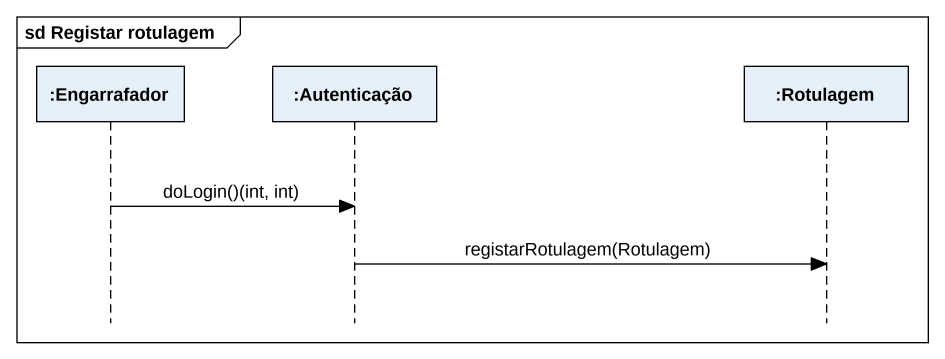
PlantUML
@startuml
mainframe sd Registar rotulagem
hide footbox
participant ":Engarrafador" as Engarrafador
participant ":Autenticação" as Autenticação
participant ":Rotulagem" as Rotulagem

Engarrafador -> Autenticação : doLogin()(int, int)
Autenticação -> Rotulagem : registarRotulagem(Rotulagem)
@enduml
